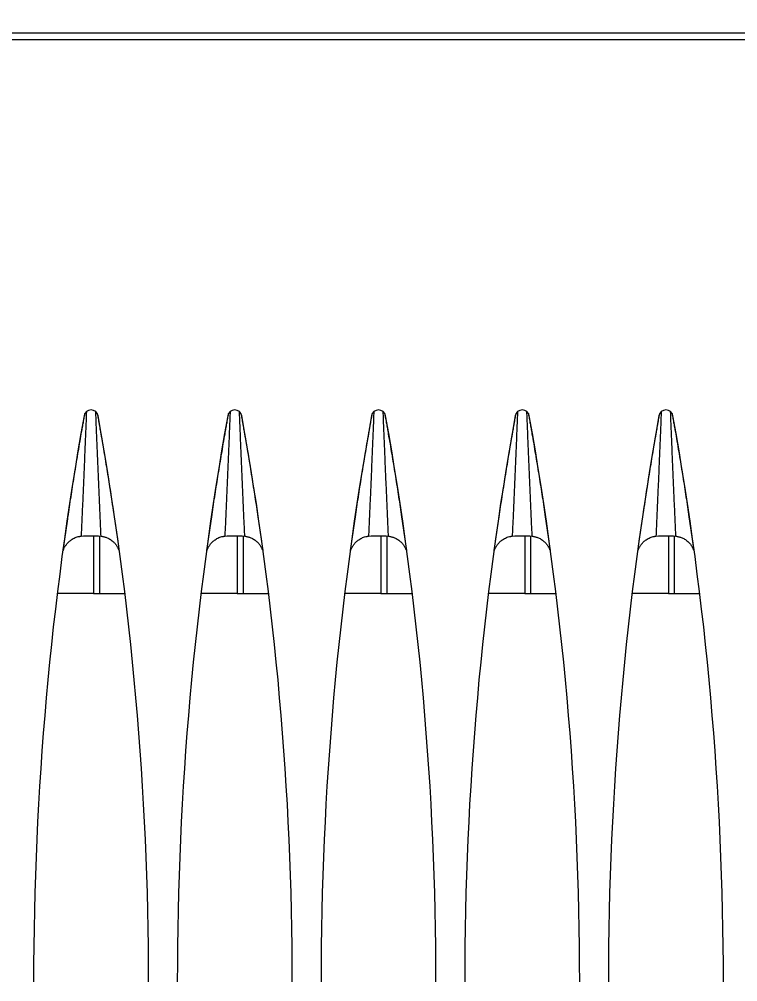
# Model space of a CAD drawing. Header units: metres. Extents: x -101133.8 to -101066.7, y -24899.3 to -24824.7.
# Drawn here: x -101102.7295 to -101102.6795, y -24833.4805 to -24833.4136 of the extents above; entities that cross this region are included whole.
import ezdxf

# ---------------------------------------------------------------- set-up
doc = ezdxf.new("R2010")
doc.units = ezdxf.units.M
doc.header["$LTSCALE"] = 0.2
doc.header["$PDSIZE"] = -5
doc.layers.add('CMT-COTATION DIVERS', color=1, linetype='Continuous')
doc.layers.add('CMT-CVC-MATERIEL', color=30, linetype='Continuous')
doc.styles.get("Standard").update_dxf_attribs({"font": 'arial.ttf'})
doc.dimstyles.get("Standard").update_dxf_attribs({"dimtxt": 0.18, "dimasz": 0.18, "dimexe": 0.18, "dimexo": 0.0625, "dimgap": 0.09, "dimtad": 0, "dimtih": 1, "dimtoh": 1, "dimdec": 4, "dimzin": 0, "dimdsep": 46, "dimtxsty": 'Standard', "dimcen": 0.09, "dimadec": 0, "dimazin": 0, "dimtfac": 1, "dimtdec": 4, "dimtofl": 0, "dimtmove": 0, "dimatfit": 3, "dimfxl": 1, "dimtolj": 1, "dimtzin": 0, "dimarcsym": 0})

# ---------------------------------------------------------------- blocks, each defined once
blk = doc.blocks.new('Cassette 600x600')
at = {"linetype": 'Continuous', "lineweight": 13}
for p, q in [((-20078.23, 72.805), (-20078.23, 443.205)), ((-20077.73, 443.205), (-20077.73, 72.805)), ((-20116.73, 152.832), (-20116.73, 155.361)), ((-20112.23, 154.73), (-20112.23, 154.764)), ((-20112.74, 153.7), (-20112.73, 153.527)), ((-20105.73, 153.702), (-20105.73, 153.736)), ((-20112.73, 152.832), (-20116.73, 152.832)), ((-20116.73, 152.832), (-20116.73, 152.421)), ((-20116.73, 152.421), (-20116.73, 150.649)), ((-20112.733, 152.421), (-20116.73, 152.421)), ((-20112.73, 152.483), (-20112.74, 152.31)), ((-20105.73, 152.274), (-20105.73, 152.308)), ((-20112.23, 151.246), (-20112.23, 151.28)), ((-20116.73, 142.832), (-20116.73, 145.361)), ((-20112.23, 144.73), (-20112.23, 144.764)), ((-20112.74, 143.7), (-20112.73, 143.527)), ((-20105.73, 143.702), (-20105.73, 143.736)), ((-20112.73, 142.832), (-20116.73, 142.832)), ((-20116.73, 142.832), (-20116.73, 142.421)), ((-20116.73, 142.421), (-20116.73, 140.649)), ((-20112.733, 142.421), (-20116.73, 142.421)), ((-20112.73, 142.483), (-20112.74, 142.31)), ((-20105.73, 142.274), (-20105.73, 142.308)), ((-20112.23, 141.246), (-20112.23, 141.28)), ((-20116.73, 132.832), (-20116.73, 135.361)), ((-20112.23, 134.73), (-20112.23, 134.764)), ((-20112.74, 133.7), (-20112.73, 133.527)), ((-20105.73, 133.702), (-20105.73, 133.736)), ((-20112.73, 132.832), (-20116.73, 132.832)), ((-20116.73, 132.832), (-20116.73, 132.421)), ((-20116.73, 132.421), (-20116.73, 130.649)), ((-20112.733, 132.421), (-20116.73, 132.421)), ((-20112.73, 132.483), (-20112.74, 132.31)), ((-20105.73, 132.274), (-20105.73, 132.308)), ((-20112.23, 131.246), (-20112.23, 131.28)), ((-20116.73, 122.832), (-20116.73, 125.361)), ((-20112.23, 124.73), (-20112.23, 124.764)), ((-20112.74, 123.7), (-20112.73, 123.527)), ((-20105.73, 123.702), (-20105.73, 123.736)), ((-20112.73, 122.832), (-20116.73, 122.832)), ((-20116.73, 122.832), (-20116.73, 122.421)), ((-20116.73, 122.421), (-20116.73, 120.649)), ((-20112.733, 122.421), (-20116.73, 122.421)), ((-20112.73, 122.483), (-20112.74, 122.31)), ((-20105.73, 122.274), (-20105.73, 122.308)), ((-20112.23, 121.246), (-20112.23, 121.28)), ((-20116.73, 112.832), (-20116.73, 115.361)), ((-20112.23, 114.73), (-20112.23, 114.764)), ((-20112.74, 113.7), (-20112.73, 113.527)), ((-20105.73, 113.702), (-20105.73, 113.736)), ((-20112.73, 112.832), (-20116.73, 112.832)), ((-20116.73, 112.832), (-20116.73, 112.421)), ((-20112.73, 112.483), (-20112.74, 112.31)), ((-20116.73, 112.421), (-20116.73, 110.649)), ((-20112.733, 112.421), (-20116.73, 112.421)), ((-20105.73, 112.274), (-20105.73, 112.308)), ((-20112.23, 111.246), (-20112.23, 111.28))]:
    blk.add_line(p, q, dxfattribs=at)
for centre, radius, start, end in [((-20143.73, -65.495), 222.5, 79.81251, 90), ((-20104.465, 153.005), 0.5, 280.18749, 79.81251), ((-20143.73, 371.505), 222.5, 270, 280.18749), ((-20143.73, -75.495), 222.5, 79.81251, 90), ((-20104.465, 143.005), 0.5, 280.18749, 79.81251), ((-20143.73, 361.505), 222.5, 270, 280.18749), ((-20143.73, -85.495), 222.5, 79.81251, 90), ((-20104.465, 133.005), 0.5, 280.18749, 79.81251), ((-20143.73, 351.505), 222.5, 270, 280.18749), ((-20143.73, -95.495), 222.5, 79.81251, 90), ((-20104.465, 123.005), 0.5, 280.18749, 79.81251), ((-20143.73, 341.505), 222.5, 270, 280.18749), ((-20143.73, -105.495), 222.5, 79.81251, 90), ((-20104.465, 113.005), 0.5, 280.18749, 79.81251), ((-20143.73, 331.505), 222.5, 270, 280.18749)]:
    blk.add_arc(centre, radius, start, end, dxfattribs=at)
for points, knots in [([(-20113.74, 154.945), (-20113.531, 154.916), (-20113.322, 154.887), (-20113.113, 154.857), (-20112.904, 154.828), (-20112.695, 154.799), (-20112.485, 154.769), (-20112.275, 154.739), (-20112.064, 154.709), (-20111.858, 154.679), (-20111.652, 154.65), (-20111.452, 154.621), (-20111.231, 154.588), (-20111.009, 154.555), (-20110.766, 154.519), (-20110.529, 154.483), (-20110.292, 154.447), (-20110.06, 154.412), (-20109.828, 154.376), (-20109.595, 154.34), (-20109.361, 154.303), (-20109.127, 154.266), (-20108.893, 154.229), (-20108.659, 154.192), (-20108.426, 154.154), (-20108.193, 154.117), (-20107.96, 154.079), (-20107.726, 154.04), (-20107.492, 154.002), (-20107.256, 153.963), (-20107.026, 153.924), (-20106.796, 153.886), (-20106.571, 153.848), (-20106.326, 153.806), (-20106.081, 153.764), (-20105.816, 153.718), (-20105.627, 153.685), (-20105.483, 153.66), (-20105.383, 153.642), (-20105.271, 153.622), (-20105.16, 153.602), (-20105.036, 153.581), (-20104.916, 153.559), (-20104.795, 153.538), (-20104.678, 153.517), (-20104.56, 153.496), (-20104.442, 153.475), (-20104.323, 153.453), (-20104.205, 153.432)], [0, 0, 0, 0, 1, 1, 1, 2, 2, 2, 3, 3, 3, 4, 4, 4, 5, 5, 5, 6, 6, 6, 7, 7, 7, 8, 8, 8, 9, 9, 9, 10, 10, 10, 11, 11, 11, 12, 12, 12, 13, 13, 13, 14, 14, 14, 15, 15, 15, 16, 16, 16, 16]), ([(-20113.74, 154.945), (-20113.732, 154.942), (-20113.724, 154.939), (-20113.717, 154.936), (-20113.709, 154.934), (-20113.701, 154.931), (-20113.693, 154.928), (-20113.685, 154.925), (-20113.677, 154.921), (-20113.669, 154.918), (-20113.662, 154.916), (-20113.655, 154.913), (-20113.646, 154.909), (-20113.623, 154.9), (-20113.589, 154.884), (-20113.558, 154.869), (-20113.528, 154.854), (-20113.502, 154.84), (-20113.475, 154.824), (-20113.448, 154.808), (-20113.421, 154.791), (-20113.397, 154.775), (-20113.372, 154.759), (-20113.351, 154.744), (-20113.322, 154.722), (-20113.294, 154.7), (-20113.258, 154.67), (-20113.226, 154.642), (-20113.194, 154.614), (-20113.167, 154.586), (-20113.139, 154.557), (-20113.112, 154.528), (-20113.085, 154.497), (-20113.061, 154.468), (-20113.038, 154.439), (-20113.018, 154.412), (-20112.992, 154.375), (-20112.967, 154.338), (-20112.937, 154.29), (-20112.911, 154.244), (-20112.886, 154.197), (-20112.865, 154.153), (-20112.846, 154.109), (-20112.827, 154.064), (-20112.811, 154.02), (-20112.796, 153.971), (-20112.781, 153.922), (-20112.768, 153.868), (-20112.761, 153.833), (-20112.759, 153.82), (-20112.757, 153.81), (-20112.755, 153.799), (-20112.753, 153.789), (-20112.751, 153.777), (-20112.75, 153.766), (-20112.748, 153.755), (-20112.746, 153.744), (-20112.745, 153.733), (-20112.743, 153.722), (-20112.741, 153.711), (-20112.74, 153.7)], [0, 0, 0, 0, 1, 1, 1, 2, 2, 2, 3, 3, 3, 4, 4, 4, 5, 5, 5, 6, 6, 6, 7, 7, 7, 8, 8, 8, 9, 9, 9, 10, 10, 10, 11, 11, 11, 12, 12, 12, 13, 13, 13, 14, 14, 14, 15, 15, 15, 16, 16, 16, 17, 17, 17, 18, 18, 18, 19, 19, 19, 20, 20, 20, 20]), ([(-20104.086, 153.331), (-20104.446, 153.346), (-20104.806, 153.36), (-20105.166, 153.375), (-20105.527, 153.39), (-20105.887, 153.404), (-20106.247, 153.419), (-20106.608, 153.434), (-20106.968, 153.449), (-20107.328, 153.464), (-20107.688, 153.479), (-20108.049, 153.494), (-20108.409, 153.509), (-20108.77, 153.524), (-20109.131, 153.54), (-20109.492, 153.556), (-20109.853, 153.571), (-20110.213, 153.587), (-20110.574, 153.603), (-20110.935, 153.619), (-20111.296, 153.635), (-20111.657, 153.651), (-20112.018, 153.668), (-20112.379, 153.684), (-20112.74, 153.7)], [0, 0, 0, 0, 1, 1, 1, 2, 2, 2, 3, 3, 3, 4, 4, 4, 5, 5, 5, 6, 6, 6, 7, 7, 7, 8, 8, 8, 8]), ([(-20112.73, 153.527), (-20112.73, 153.507), (-20112.73, 153.487), (-20112.73, 153.466), (-20112.73, 153.446), (-20112.73, 153.425), (-20112.73, 153.404), (-20112.73, 153.383), (-20112.73, 153.363), (-20112.73, 153.341), (-20112.73, 153.32), (-20112.73, 153.299), (-20112.73, 153.277), (-20112.73, 153.255), (-20112.73, 153.233), (-20112.73, 153.211), (-20112.73, 153.189), (-20112.73, 153.166), (-20112.73, 153.143), (-20112.73, 153.121), (-20112.73, 153.098), (-20112.73, 153.075), (-20112.73, 153.052), (-20112.73, 153.029), (-20112.73, 153.006), (-20112.73, 152.983), (-20112.73, 152.96), (-20112.73, 152.937), (-20112.73, 152.914), (-20112.73, 152.891), (-20112.73, 152.868), (-20112.73, 152.845), (-20112.73, 152.823), (-20112.73, 152.8), (-20112.73, 152.778), (-20112.73, 152.756), (-20112.73, 152.734), (-20112.73, 152.712), (-20112.73, 152.691), (-20112.73, 152.67), (-20112.73, 152.648), (-20112.73, 152.627), (-20112.73, 152.607), (-20112.73, 152.586), (-20112.73, 152.565), (-20112.73, 152.544), (-20112.73, 152.524), (-20112.73, 152.503), (-20112.73, 152.483)], [0, 0, 0, 0, 1, 1, 1, 2, 2, 2, 3, 3, 3, 4, 4, 4, 5, 5, 5, 6, 6, 6, 7, 7, 7, 8, 8, 8, 9, 9, 9, 10, 10, 10, 11, 11, 11, 12, 12, 12, 13, 13, 13, 14, 14, 14, 15, 15, 15, 16, 16, 16, 16]), ([(-20112.74, 152.31), (-20112.379, 152.327), (-20112.018, 152.343), (-20111.657, 152.359), (-20111.296, 152.375), (-20110.935, 152.391), (-20110.574, 152.407), (-20110.213, 152.423), (-20109.853, 152.439), (-20109.492, 152.454), (-20109.131, 152.47), (-20108.77, 152.486), (-20108.409, 152.501), (-20108.049, 152.516), (-20107.688, 152.532), (-20107.328, 152.547), (-20106.968, 152.562), (-20106.608, 152.576), (-20106.247, 152.591), (-20105.887, 152.606), (-20105.527, 152.621), (-20105.166, 152.635), (-20104.806, 152.65), (-20104.446, 152.664), (-20104.086, 152.679)], [0, 0, 0, 0, 1, 1, 1, 2, 2, 2, 3, 3, 3, 4, 4, 4, 5, 5, 5, 6, 6, 6, 7, 7, 7, 8, 8, 8, 8]), ([(-20104.205, 152.578), (-20104.323, 152.557), (-20104.442, 152.536), (-20104.56, 152.515), (-20104.678, 152.493), (-20104.795, 152.473), (-20104.916, 152.451), (-20105.036, 152.43), (-20105.16, 152.408), (-20105.271, 152.388), (-20105.383, 152.368), (-20105.483, 152.351), (-20105.627, 152.325), (-20105.816, 152.292), (-20106.081, 152.246), (-20106.326, 152.204), (-20106.571, 152.163), (-20106.796, 152.125), (-20107.026, 152.086), (-20107.256, 152.048), (-20107.492, 152.008), (-20107.726, 151.97), (-20107.96, 151.931), (-20108.193, 151.894), (-20108.426, 151.856), (-20108.659, 151.818), (-20108.893, 151.781), (-20109.127, 151.744), (-20109.361, 151.707), (-20109.595, 151.67), (-20109.828, 151.634), (-20110.06, 151.598), (-20110.292, 151.563), (-20110.529, 151.527), (-20110.766, 151.491), (-20111.009, 151.455), (-20111.231, 151.422), (-20111.452, 151.39), (-20111.652, 151.361), (-20111.858, 151.331), (-20112.064, 151.301), (-20112.275, 151.271), (-20112.485, 151.241), (-20112.695, 151.212), (-20112.904, 151.182), (-20113.113, 151.153), (-20113.322, 151.124), (-20113.531, 151.094), (-20113.74, 151.065)], [0, 0, 0, 0, 1, 1, 1, 2, 2, 2, 3, 3, 3, 4, 4, 4, 5, 5, 5, 6, 6, 6, 7, 7, 7, 8, 8, 8, 9, 9, 9, 10, 10, 10, 11, 11, 11, 12, 12, 12, 13, 13, 13, 14, 14, 14, 15, 15, 15, 16, 16, 16, 16]), ([(-20112.74, 152.31), (-20112.746, 152.279), (-20112.752, 152.248), (-20112.758, 152.217), (-20112.764, 152.186), (-20112.77, 152.155), (-20112.778, 152.124), (-20112.785, 152.093), (-20112.793, 152.061), (-20112.802, 152.031), (-20112.81, 152.001), (-20112.819, 151.974), (-20112.832, 151.939), (-20112.845, 151.904), (-20112.862, 151.862), (-20112.882, 151.823), (-20112.901, 151.783), (-20112.921, 151.746), (-20112.944, 151.709), (-20112.966, 151.672), (-20112.991, 151.635), (-20113.019, 151.598), (-20113.047, 151.56), (-20113.079, 151.521), (-20113.106, 151.49), (-20113.132, 151.459), (-20113.154, 151.437), (-20113.178, 151.412), (-20113.202, 151.388), (-20113.23, 151.363), (-20113.257, 151.339), (-20113.285, 151.315), (-20113.313, 151.293), (-20113.344, 151.27), (-20113.376, 151.248), (-20113.411, 151.225), (-20113.439, 151.208), (-20113.467, 151.192), (-20113.487, 151.181), (-20113.511, 151.169), (-20113.534, 151.157), (-20113.56, 151.145), (-20113.585, 151.133), (-20113.611, 151.121), (-20113.637, 151.11), (-20113.662, 151.098), (-20113.688, 151.087), (-20113.714, 151.076), (-20113.74, 151.065)], [0, 0, 0, 0, 1, 1, 1, 2, 2, 2, 3, 3, 3, 4, 4, 4, 5, 5, 5, 6, 6, 6, 7, 7, 7, 8, 8, 8, 9, 9, 9, 10, 10, 10, 11, 11, 11, 12, 12, 12, 13, 13, 13, 14, 14, 14, 15, 15, 15, 16, 16, 16, 16]), ([(-20113.74, 144.945), (-20113.531, 144.916), (-20113.322, 144.887), (-20113.113, 144.857), (-20112.904, 144.828), (-20112.695, 144.799), (-20112.485, 144.769), (-20112.275, 144.739), (-20112.064, 144.709), (-20111.858, 144.679), (-20111.652, 144.65), (-20111.452, 144.621), (-20111.231, 144.588), (-20111.009, 144.555), (-20110.766, 144.519), (-20110.529, 144.483), (-20110.292, 144.447), (-20110.06, 144.412), (-20109.828, 144.376), (-20109.595, 144.34), (-20109.361, 144.303), (-20109.127, 144.266), (-20108.893, 144.229), (-20108.659, 144.192), (-20108.426, 144.154), (-20108.193, 144.117), (-20107.96, 144.079), (-20107.726, 144.04), (-20107.492, 144.002), (-20107.256, 143.963), (-20107.026, 143.924), (-20106.796, 143.886), (-20106.571, 143.848), (-20106.326, 143.806), (-20106.081, 143.764), (-20105.816, 143.718), (-20105.627, 143.685), (-20105.483, 143.66), (-20105.383, 143.642), (-20105.271, 143.622), (-20105.16, 143.602), (-20105.036, 143.581), (-20104.916, 143.559), (-20104.795, 143.538), (-20104.678, 143.517), (-20104.56, 143.496), (-20104.442, 143.475), (-20104.323, 143.453), (-20104.205, 143.432)], [0, 0, 0, 0, 1, 1, 1, 2, 2, 2, 3, 3, 3, 4, 4, 4, 5, 5, 5, 6, 6, 6, 7, 7, 7, 8, 8, 8, 9, 9, 9, 10, 10, 10, 11, 11, 11, 12, 12, 12, 13, 13, 13, 14, 14, 14, 15, 15, 15, 16, 16, 16, 16]), ([(-20113.74, 144.945), (-20113.732, 144.942), (-20113.724, 144.939), (-20113.717, 144.936), (-20113.709, 144.934), (-20113.701, 144.931), (-20113.693, 144.928), (-20113.685, 144.925), (-20113.677, 144.921), (-20113.669, 144.918), (-20113.662, 144.916), (-20113.655, 144.913), (-20113.646, 144.909), (-20113.623, 144.9), (-20113.589, 144.884), (-20113.558, 144.869), (-20113.528, 144.854), (-20113.502, 144.84), (-20113.475, 144.824), (-20113.448, 144.808), (-20113.421, 144.791), (-20113.397, 144.775), (-20113.372, 144.759), (-20113.351, 144.744), (-20113.322, 144.722), (-20113.294, 144.7), (-20113.258, 144.67), (-20113.226, 144.642), (-20113.194, 144.614), (-20113.167, 144.586), (-20113.139, 144.557), (-20113.112, 144.528), (-20113.085, 144.497), (-20113.061, 144.468), (-20113.038, 144.439), (-20113.018, 144.412), (-20112.992, 144.375), (-20112.967, 144.338), (-20112.937, 144.29), (-20112.911, 144.244), (-20112.886, 144.197), (-20112.865, 144.153), (-20112.846, 144.109), (-20112.827, 144.064), (-20112.811, 144.02), (-20112.796, 143.971), (-20112.781, 143.922), (-20112.768, 143.868), (-20112.761, 143.833), (-20112.759, 143.82), (-20112.757, 143.81), (-20112.755, 143.799), (-20112.753, 143.789), (-20112.751, 143.777), (-20112.75, 143.766), (-20112.748, 143.755), (-20112.746, 143.744), (-20112.745, 143.733), (-20112.743, 143.722), (-20112.741, 143.711), (-20112.74, 143.7)], [0, 0, 0, 0, 1, 1, 1, 2, 2, 2, 3, 3, 3, 4, 4, 4, 5, 5, 5, 6, 6, 6, 7, 7, 7, 8, 8, 8, 9, 9, 9, 10, 10, 10, 11, 11, 11, 12, 12, 12, 13, 13, 13, 14, 14, 14, 15, 15, 15, 16, 16, 16, 17, 17, 17, 18, 18, 18, 19, 19, 19, 20, 20, 20, 20]), ([(-20104.086, 143.331), (-20104.446, 143.346), (-20104.806, 143.36), (-20105.166, 143.375), (-20105.527, 143.39), (-20105.887, 143.404), (-20106.247, 143.419), (-20106.608, 143.434), (-20106.968, 143.449), (-20107.328, 143.464), (-20107.688, 143.479), (-20108.049, 143.494), (-20108.409, 143.509), (-20108.77, 143.524), (-20109.131, 143.54), (-20109.492, 143.556), (-20109.853, 143.571), (-20110.213, 143.587), (-20110.574, 143.603), (-20110.935, 143.619), (-20111.296, 143.635), (-20111.657, 143.651), (-20112.018, 143.668), (-20112.379, 143.684), (-20112.74, 143.7)], [0, 0, 0, 0, 1, 1, 1, 2, 2, 2, 3, 3, 3, 4, 4, 4, 5, 5, 5, 6, 6, 6, 7, 7, 7, 8, 8, 8, 8]), ([(-20112.73, 143.527), (-20112.73, 143.507), (-20112.73, 143.487), (-20112.73, 143.466), (-20112.73, 143.446), (-20112.73, 143.425), (-20112.73, 143.404), (-20112.73, 143.383), (-20112.73, 143.363), (-20112.73, 143.341), (-20112.73, 143.32), (-20112.73, 143.299), (-20112.73, 143.277), (-20112.73, 143.255), (-20112.73, 143.233), (-20112.73, 143.211), (-20112.73, 143.189), (-20112.73, 143.166), (-20112.73, 143.143), (-20112.73, 143.121), (-20112.73, 143.098), (-20112.73, 143.075), (-20112.73, 143.052), (-20112.73, 143.029), (-20112.73, 143.006), (-20112.73, 142.983), (-20112.73, 142.96), (-20112.73, 142.937), (-20112.73, 142.914), (-20112.73, 142.891), (-20112.73, 142.868), (-20112.73, 142.845), (-20112.73, 142.823), (-20112.73, 142.8), (-20112.73, 142.778), (-20112.73, 142.756), (-20112.73, 142.734), (-20112.73, 142.712), (-20112.73, 142.691), (-20112.73, 142.67), (-20112.73, 142.648), (-20112.73, 142.627), (-20112.73, 142.607), (-20112.73, 142.586), (-20112.73, 142.565), (-20112.73, 142.544), (-20112.73, 142.524), (-20112.73, 142.503), (-20112.73, 142.483)], [0, 0, 0, 0, 1, 1, 1, 2, 2, 2, 3, 3, 3, 4, 4, 4, 5, 5, 5, 6, 6, 6, 7, 7, 7, 8, 8, 8, 9, 9, 9, 10, 10, 10, 11, 11, 11, 12, 12, 12, 13, 13, 13, 14, 14, 14, 15, 15, 15, 16, 16, 16, 16]), ([(-20104.205, 142.578), (-20104.323, 142.557), (-20104.442, 142.536), (-20104.56, 142.515), (-20104.678, 142.493), (-20104.795, 142.473), (-20104.916, 142.451), (-20105.036, 142.43), (-20105.16, 142.408), (-20105.271, 142.388), (-20105.383, 142.368), (-20105.483, 142.351), (-20105.627, 142.325), (-20105.816, 142.292), (-20106.081, 142.246), (-20106.326, 142.204), (-20106.571, 142.163), (-20106.796, 142.125), (-20107.026, 142.086), (-20107.256, 142.048), (-20107.492, 142.008), (-20107.726, 141.97), (-20107.96, 141.931), (-20108.193, 141.894), (-20108.426, 141.856), (-20108.659, 141.818), (-20108.893, 141.781), (-20109.127, 141.744), (-20109.361, 141.707), (-20109.595, 141.67), (-20109.828, 141.634), (-20110.06, 141.598), (-20110.292, 141.563), (-20110.529, 141.527), (-20110.766, 141.491), (-20111.009, 141.455), (-20111.231, 141.422), (-20111.452, 141.39), (-20111.652, 141.361), (-20111.858, 141.331), (-20112.064, 141.301), (-20112.275, 141.271), (-20112.485, 141.241), (-20112.695, 141.212), (-20112.904, 141.182), (-20113.113, 141.153), (-20113.322, 141.124), (-20113.531, 141.094), (-20113.74, 141.065)], [0, 0, 0, 0, 1, 1, 1, 2, 2, 2, 3, 3, 3, 4, 4, 4, 5, 5, 5, 6, 6, 6, 7, 7, 7, 8, 8, 8, 9, 9, 9, 10, 10, 10, 11, 11, 11, 12, 12, 12, 13, 13, 13, 14, 14, 14, 15, 15, 15, 16, 16, 16, 16]), ([(-20112.74, 142.31), (-20112.379, 142.327), (-20112.018, 142.343), (-20111.657, 142.359), (-20111.296, 142.375), (-20110.935, 142.391), (-20110.574, 142.407), (-20110.213, 142.423), (-20109.853, 142.439), (-20109.492, 142.454), (-20109.131, 142.47), (-20108.77, 142.486), (-20108.409, 142.501), (-20108.049, 142.516), (-20107.688, 142.532), (-20107.328, 142.547), (-20106.968, 142.562), (-20106.608, 142.576), (-20106.247, 142.591), (-20105.887, 142.606), (-20105.527, 142.621), (-20105.166, 142.635), (-20104.806, 142.65), (-20104.446, 142.664), (-20104.086, 142.679)], [0, 0, 0, 0, 1, 1, 1, 2, 2, 2, 3, 3, 3, 4, 4, 4, 5, 5, 5, 6, 6, 6, 7, 7, 7, 8, 8, 8, 8]), ([(-20112.74, 142.31), (-20112.746, 142.279), (-20112.752, 142.248), (-20112.758, 142.217), (-20112.764, 142.186), (-20112.77, 142.155), (-20112.778, 142.124), (-20112.785, 142.093), (-20112.793, 142.061), (-20112.802, 142.031), (-20112.81, 142.001), (-20112.819, 141.974), (-20112.832, 141.939), (-20112.845, 141.904), (-20112.862, 141.862), (-20112.882, 141.823), (-20112.901, 141.783), (-20112.921, 141.746), (-20112.944, 141.709), (-20112.966, 141.672), (-20112.991, 141.635), (-20113.019, 141.598), (-20113.047, 141.56), (-20113.079, 141.521), (-20113.106, 141.49), (-20113.132, 141.459), (-20113.154, 141.437), (-20113.178, 141.412), (-20113.202, 141.388), (-20113.23, 141.363), (-20113.257, 141.339), (-20113.285, 141.315), (-20113.313, 141.293), (-20113.344, 141.27), (-20113.376, 141.248), (-20113.411, 141.225), (-20113.439, 141.208), (-20113.467, 141.192), (-20113.487, 141.181), (-20113.511, 141.169), (-20113.534, 141.157), (-20113.56, 141.145), (-20113.585, 141.133), (-20113.611, 141.121), (-20113.637, 141.11), (-20113.662, 141.098), (-20113.688, 141.087), (-20113.714, 141.076), (-20113.74, 141.065)], [0, 0, 0, 0, 1, 1, 1, 2, 2, 2, 3, 3, 3, 4, 4, 4, 5, 5, 5, 6, 6, 6, 7, 7, 7, 8, 8, 8, 9, 9, 9, 10, 10, 10, 11, 11, 11, 12, 12, 12, 13, 13, 13, 14, 14, 14, 15, 15, 15, 16, 16, 16, 16]), ([(-20113.74, 134.945), (-20113.732, 134.942), (-20113.724, 134.939), (-20113.717, 134.936), (-20113.709, 134.934), (-20113.701, 134.931), (-20113.693, 134.928), (-20113.685, 134.925), (-20113.677, 134.921), (-20113.669, 134.918), (-20113.662, 134.916), (-20113.655, 134.913), (-20113.646, 134.909), (-20113.623, 134.9), (-20113.589, 134.884), (-20113.558, 134.869), (-20113.528, 134.854), (-20113.502, 134.84), (-20113.475, 134.824), (-20113.448, 134.808), (-20113.421, 134.791), (-20113.397, 134.775), (-20113.372, 134.759), (-20113.351, 134.744), (-20113.322, 134.722), (-20113.294, 134.7), (-20113.258, 134.67), (-20113.226, 134.642), (-20113.194, 134.614), (-20113.167, 134.586), (-20113.139, 134.557), (-20113.112, 134.528), (-20113.085, 134.497), (-20113.061, 134.468), (-20113.038, 134.439), (-20113.018, 134.412), (-20112.992, 134.375), (-20112.967, 134.338), (-20112.937, 134.29), (-20112.911, 134.244), (-20112.886, 134.197), (-20112.865, 134.153), (-20112.846, 134.109), (-20112.827, 134.064), (-20112.811, 134.02), (-20112.796, 133.971), (-20112.781, 133.922), (-20112.768, 133.868), (-20112.761, 133.833), (-20112.759, 133.82), (-20112.757, 133.81), (-20112.755, 133.799), (-20112.753, 133.789), (-20112.751, 133.777), (-20112.75, 133.766), (-20112.748, 133.755), (-20112.746, 133.744), (-20112.745, 133.733), (-20112.743, 133.722), (-20112.741, 133.711), (-20112.74, 133.7)], [0, 0, 0, 0, 1, 1, 1, 2, 2, 2, 3, 3, 3, 4, 4, 4, 5, 5, 5, 6, 6, 6, 7, 7, 7, 8, 8, 8, 9, 9, 9, 10, 10, 10, 11, 11, 11, 12, 12, 12, 13, 13, 13, 14, 14, 14, 15, 15, 15, 16, 16, 16, 17, 17, 17, 18, 18, 18, 19, 19, 19, 20, 20, 20, 20]), ([(-20113.74, 134.945), (-20113.531, 134.916), (-20113.322, 134.887), (-20113.113, 134.857), (-20112.904, 134.828), (-20112.695, 134.799), (-20112.485, 134.769), (-20112.275, 134.739), (-20112.064, 134.709), (-20111.858, 134.679), (-20111.652, 134.65), (-20111.452, 134.621), (-20111.231, 134.588), (-20111.009, 134.555), (-20110.766, 134.519), (-20110.529, 134.483), (-20110.292, 134.447), (-20110.06, 134.412), (-20109.828, 134.376), (-20109.595, 134.34), (-20109.361, 134.303), (-20109.127, 134.266), (-20108.893, 134.229), (-20108.659, 134.192), (-20108.426, 134.154), (-20108.193, 134.117), (-20107.96, 134.079), (-20107.726, 134.04), (-20107.492, 134.002), (-20107.256, 133.963), (-20107.026, 133.924), (-20106.796, 133.886), (-20106.571, 133.848), (-20106.326, 133.806), (-20106.081, 133.764), (-20105.816, 133.718), (-20105.627, 133.685), (-20105.483, 133.66), (-20105.383, 133.642), (-20105.271, 133.622), (-20105.16, 133.602), (-20105.036, 133.581), (-20104.916, 133.559), (-20104.795, 133.538), (-20104.678, 133.517), (-20104.56, 133.496), (-20104.442, 133.475), (-20104.323, 133.453), (-20104.205, 133.432)], [0, 0, 0, 0, 1, 1, 1, 2, 2, 2, 3, 3, 3, 4, 4, 4, 5, 5, 5, 6, 6, 6, 7, 7, 7, 8, 8, 8, 9, 9, 9, 10, 10, 10, 11, 11, 11, 12, 12, 12, 13, 13, 13, 14, 14, 14, 15, 15, 15, 16, 16, 16, 16]), ([(-20104.086, 133.331), (-20104.446, 133.346), (-20104.806, 133.36), (-20105.166, 133.375), (-20105.527, 133.39), (-20105.887, 133.404), (-20106.247, 133.419), (-20106.608, 133.434), (-20106.968, 133.449), (-20107.328, 133.464), (-20107.688, 133.479), (-20108.049, 133.494), (-20108.409, 133.509), (-20108.77, 133.524), (-20109.131, 133.54), (-20109.492, 133.556), (-20109.853, 133.571), (-20110.213, 133.587), (-20110.574, 133.603), (-20110.935, 133.619), (-20111.296, 133.635), (-20111.657, 133.651), (-20112.018, 133.668), (-20112.379, 133.684), (-20112.74, 133.7)], [0, 0, 0, 0, 1, 1, 1, 2, 2, 2, 3, 3, 3, 4, 4, 4, 5, 5, 5, 6, 6, 6, 7, 7, 7, 8, 8, 8, 8]), ([(-20112.73, 133.527), (-20112.73, 133.507), (-20112.73, 133.487), (-20112.73, 133.466), (-20112.73, 133.446), (-20112.73, 133.425), (-20112.73, 133.404), (-20112.73, 133.383), (-20112.73, 133.363), (-20112.73, 133.341), (-20112.73, 133.32), (-20112.73, 133.299), (-20112.73, 133.277), (-20112.73, 133.255), (-20112.73, 133.233), (-20112.73, 133.211), (-20112.73, 133.189), (-20112.73, 133.166), (-20112.73, 133.143), (-20112.73, 133.121), (-20112.73, 133.098), (-20112.73, 133.075), (-20112.73, 133.052), (-20112.73, 133.029), (-20112.73, 133.006), (-20112.73, 132.983), (-20112.73, 132.96), (-20112.73, 132.937), (-20112.73, 132.914), (-20112.73, 132.891), (-20112.73, 132.868), (-20112.73, 132.845), (-20112.73, 132.823), (-20112.73, 132.8), (-20112.73, 132.778), (-20112.73, 132.756), (-20112.73, 132.734), (-20112.73, 132.712), (-20112.73, 132.691), (-20112.73, 132.67), (-20112.73, 132.648), (-20112.73, 132.627), (-20112.73, 132.607), (-20112.73, 132.586), (-20112.73, 132.565), (-20112.73, 132.544), (-20112.73, 132.524), (-20112.73, 132.503), (-20112.73, 132.483)], [0, 0, 0, 0, 1, 1, 1, 2, 2, 2, 3, 3, 3, 4, 4, 4, 5, 5, 5, 6, 6, 6, 7, 7, 7, 8, 8, 8, 9, 9, 9, 10, 10, 10, 11, 11, 11, 12, 12, 12, 13, 13, 13, 14, 14, 14, 15, 15, 15, 16, 16, 16, 16]), ([(-20104.205, 132.578), (-20104.323, 132.557), (-20104.442, 132.536), (-20104.56, 132.515), (-20104.678, 132.493), (-20104.795, 132.472), (-20104.916, 132.451), (-20105.036, 132.43), (-20105.16, 132.408), (-20105.271, 132.388), (-20105.383, 132.368), (-20105.483, 132.351), (-20105.627, 132.325), (-20105.816, 132.292), (-20106.081, 132.246), (-20106.326, 132.204), (-20106.571, 132.163), (-20106.796, 132.125), (-20107.026, 132.086), (-20107.256, 132.048), (-20107.492, 132.008), (-20107.726, 131.97), (-20107.96, 131.931), (-20108.193, 131.894), (-20108.426, 131.856), (-20108.659, 131.818), (-20108.893, 131.781), (-20109.127, 131.744), (-20109.361, 131.707), (-20109.595, 131.67), (-20109.828, 131.634), (-20110.06, 131.598), (-20110.292, 131.563), (-20110.529, 131.527), (-20110.766, 131.491), (-20111.009, 131.455), (-20111.231, 131.422), (-20111.452, 131.39), (-20111.652, 131.361), (-20111.858, 131.331), (-20112.064, 131.301), (-20112.275, 131.271), (-20112.485, 131.241), (-20112.695, 131.212), (-20112.904, 131.182), (-20113.113, 131.153), (-20113.322, 131.124), (-20113.531, 131.094), (-20113.74, 131.065)], [0, 0, 0, 0, 1, 1, 1, 2, 2, 2, 3, 3, 3, 4, 4, 4, 5, 5, 5, 6, 6, 6, 7, 7, 7, 8, 8, 8, 9, 9, 9, 10, 10, 10, 11, 11, 11, 12, 12, 12, 13, 13, 13, 14, 14, 14, 15, 15, 15, 16, 16, 16, 16]), ([(-20112.74, 132.31), (-20112.379, 132.327), (-20112.018, 132.343), (-20111.657, 132.359), (-20111.296, 132.375), (-20110.935, 132.391), (-20110.574, 132.407), (-20110.213, 132.423), (-20109.853, 132.439), (-20109.492, 132.454), (-20109.131, 132.47), (-20108.77, 132.486), (-20108.409, 132.501), (-20108.049, 132.516), (-20107.688, 132.532), (-20107.328, 132.547), (-20106.968, 132.562), (-20106.608, 132.577), (-20106.247, 132.591), (-20105.887, 132.606), (-20105.527, 132.621), (-20105.166, 132.635), (-20104.806, 132.65), (-20104.446, 132.664), (-20104.086, 132.679)], [0, 0, 0, 0, 1, 1, 1, 2, 2, 2, 3, 3, 3, 4, 4, 4, 5, 5, 5, 6, 6, 6, 7, 7, 7, 8, 8, 8, 8]), ([(-20112.74, 132.31), (-20112.746, 132.279), (-20112.752, 132.248), (-20112.758, 132.217), (-20112.764, 132.186), (-20112.77, 132.155), (-20112.778, 132.124), (-20112.785, 132.093), (-20112.793, 132.061), (-20112.802, 132.031), (-20112.81, 132.001), (-20112.819, 131.974), (-20112.832, 131.939), (-20112.845, 131.904), (-20112.862, 131.862), (-20112.882, 131.823), (-20112.901, 131.783), (-20112.921, 131.746), (-20112.944, 131.709), (-20112.966, 131.672), (-20112.991, 131.635), (-20113.019, 131.598), (-20113.047, 131.56), (-20113.079, 131.521), (-20113.106, 131.49), (-20113.132, 131.459), (-20113.154, 131.437), (-20113.178, 131.412), (-20113.202, 131.388), (-20113.23, 131.363), (-20113.257, 131.339), (-20113.285, 131.315), (-20113.313, 131.293), (-20113.344, 131.27), (-20113.376, 131.248), (-20113.411, 131.225), (-20113.439, 131.208), (-20113.467, 131.192), (-20113.487, 131.181), (-20113.511, 131.169), (-20113.534, 131.157), (-20113.56, 131.145), (-20113.585, 131.133), (-20113.611, 131.121), (-20113.637, 131.11), (-20113.662, 131.098), (-20113.688, 131.087), (-20113.714, 131.076), (-20113.74, 131.065)], [0, 0, 0, 0, 1, 1, 1, 2, 2, 2, 3, 3, 3, 4, 4, 4, 5, 5, 5, 6, 6, 6, 7, 7, 7, 8, 8, 8, 9, 9, 9, 10, 10, 10, 11, 11, 11, 12, 12, 12, 13, 13, 13, 14, 14, 14, 15, 15, 15, 16, 16, 16, 16]), ([(-20113.74, 124.945), (-20113.531, 124.916), (-20113.322, 124.887), (-20113.113, 124.857), (-20112.904, 124.828), (-20112.695, 124.799), (-20112.485, 124.769), (-20112.275, 124.739), (-20112.064, 124.709), (-20111.858, 124.679), (-20111.652, 124.65), (-20111.452, 124.621), (-20111.231, 124.588), (-20111.009, 124.555), (-20110.766, 124.519), (-20110.529, 124.483), (-20110.292, 124.447), (-20110.06, 124.412), (-20109.828, 124.376), (-20109.595, 124.34), (-20109.361, 124.303), (-20109.127, 124.266), (-20108.893, 124.229), (-20108.659, 124.192), (-20108.426, 124.154), (-20108.193, 124.117), (-20107.96, 124.079), (-20107.726, 124.04), (-20107.492, 124.002), (-20107.256, 123.963), (-20107.026, 123.924), (-20106.796, 123.886), (-20106.571, 123.848), (-20106.326, 123.806), (-20106.081, 123.764), (-20105.816, 123.718), (-20105.627, 123.685), (-20105.483, 123.66), (-20105.383, 123.642), (-20105.271, 123.622), (-20105.16, 123.602), (-20105.036, 123.581), (-20104.916, 123.559), (-20104.795, 123.538), (-20104.678, 123.517), (-20104.56, 123.496), (-20104.442, 123.475), (-20104.323, 123.453), (-20104.205, 123.432)], [0, 0, 0, 0, 1, 1, 1, 2, 2, 2, 3, 3, 3, 4, 4, 4, 5, 5, 5, 6, 6, 6, 7, 7, 7, 8, 8, 8, 9, 9, 9, 10, 10, 10, 11, 11, 11, 12, 12, 12, 13, 13, 13, 14, 14, 14, 15, 15, 15, 16, 16, 16, 16]), ([(-20113.74, 124.945), (-20113.732, 124.942), (-20113.724, 124.939), (-20113.717, 124.936), (-20113.709, 124.934), (-20113.701, 124.931), (-20113.693, 124.928), (-20113.685, 124.925), (-20113.677, 124.921), (-20113.669, 124.918), (-20113.662, 124.916), (-20113.655, 124.913), (-20113.646, 124.909), (-20113.623, 124.9), (-20113.589, 124.884), (-20113.558, 124.869), (-20113.528, 124.854), (-20113.502, 124.84), (-20113.475, 124.824), (-20113.448, 124.808), (-20113.421, 124.791), (-20113.397, 124.775), (-20113.372, 124.759), (-20113.351, 124.744), (-20113.322, 124.722), (-20113.294, 124.7), (-20113.258, 124.67), (-20113.226, 124.642), (-20113.194, 124.614), (-20113.167, 124.586), (-20113.139, 124.557), (-20113.112, 124.528), (-20113.085, 124.497), (-20113.061, 124.468), (-20113.038, 124.439), (-20113.018, 124.412), (-20112.992, 124.375), (-20112.967, 124.338), (-20112.937, 124.29), (-20112.911, 124.244), (-20112.886, 124.197), (-20112.865, 124.153), (-20112.846, 124.109), (-20112.827, 124.064), (-20112.811, 124.02), (-20112.796, 123.971), (-20112.781, 123.922), (-20112.768, 123.868), (-20112.761, 123.833), (-20112.759, 123.82), (-20112.757, 123.81), (-20112.755, 123.799), (-20112.753, 123.789), (-20112.751, 123.777), (-20112.75, 123.766), (-20112.748, 123.755), (-20112.746, 123.744), (-20112.745, 123.733), (-20112.743, 123.722), (-20112.741, 123.711), (-20112.74, 123.7)], [0, 0, 0, 0, 1, 1, 1, 2, 2, 2, 3, 3, 3, 4, 4, 4, 5, 5, 5, 6, 6, 6, 7, 7, 7, 8, 8, 8, 9, 9, 9, 10, 10, 10, 11, 11, 11, 12, 12, 12, 13, 13, 13, 14, 14, 14, 15, 15, 15, 16, 16, 16, 17, 17, 17, 18, 18, 18, 19, 19, 19, 20, 20, 20, 20]), ([(-20104.086, 123.331), (-20104.446, 123.346), (-20104.806, 123.36), (-20105.166, 123.375), (-20105.527, 123.39), (-20105.887, 123.404), (-20106.247, 123.419), (-20106.608, 123.434), (-20106.968, 123.449), (-20107.328, 123.464), (-20107.688, 123.479), (-20108.049, 123.494), (-20108.409, 123.509), (-20108.77, 123.524), (-20109.131, 123.54), (-20109.492, 123.556), (-20109.853, 123.571), (-20110.213, 123.587), (-20110.574, 123.603), (-20110.935, 123.619), (-20111.296, 123.635), (-20111.657, 123.651), (-20112.018, 123.668), (-20112.379, 123.684), (-20112.74, 123.7)], [0, 0, 0, 0, 1, 1, 1, 2, 2, 2, 3, 3, 3, 4, 4, 4, 5, 5, 5, 6, 6, 6, 7, 7, 7, 8, 8, 8, 8]), ([(-20112.73, 123.527), (-20112.73, 123.507), (-20112.73, 123.487), (-20112.73, 123.466), (-20112.73, 123.446), (-20112.73, 123.425), (-20112.73, 123.404), (-20112.73, 123.383), (-20112.73, 123.363), (-20112.73, 123.341), (-20112.73, 123.32), (-20112.73, 123.299), (-20112.73, 123.277), (-20112.73, 123.255), (-20112.73, 123.233), (-20112.73, 123.211), (-20112.73, 123.189), (-20112.73, 123.166), (-20112.73, 123.143), (-20112.73, 123.121), (-20112.73, 123.098), (-20112.73, 123.075), (-20112.73, 123.052), (-20112.73, 123.029), (-20112.73, 123.006), (-20112.73, 122.983), (-20112.73, 122.96), (-20112.73, 122.937), (-20112.73, 122.914), (-20112.73, 122.891), (-20112.73, 122.868), (-20112.73, 122.845), (-20112.73, 122.823), (-20112.73, 122.8), (-20112.73, 122.778), (-20112.73, 122.756), (-20112.73, 122.734), (-20112.73, 122.712), (-20112.73, 122.691), (-20112.73, 122.67), (-20112.73, 122.648), (-20112.73, 122.627), (-20112.73, 122.607), (-20112.73, 122.586), (-20112.73, 122.565), (-20112.73, 122.544), (-20112.73, 122.524), (-20112.73, 122.503), (-20112.73, 122.483)], [0, 0, 0, 0, 1, 1, 1, 2, 2, 2, 3, 3, 3, 4, 4, 4, 5, 5, 5, 6, 6, 6, 7, 7, 7, 8, 8, 8, 9, 9, 9, 10, 10, 10, 11, 11, 11, 12, 12, 12, 13, 13, 13, 14, 14, 14, 15, 15, 15, 16, 16, 16, 16]), ([(-20104.205, 122.578), (-20104.323, 122.557), (-20104.442, 122.536), (-20104.56, 122.515), (-20104.678, 122.493), (-20104.795, 122.473), (-20104.916, 122.451), (-20105.036, 122.43), (-20105.16, 122.408), (-20105.271, 122.388), (-20105.383, 122.368), (-20105.483, 122.351), (-20105.627, 122.325), (-20105.816, 122.292), (-20106.081, 122.246), (-20106.326, 122.204), (-20106.571, 122.163), (-20106.796, 122.125), (-20107.026, 122.086), (-20107.256, 122.048), (-20107.492, 122.008), (-20107.726, 121.97), (-20107.96, 121.931), (-20108.193, 121.894), (-20108.426, 121.856), (-20108.659, 121.818), (-20108.893, 121.781), (-20109.127, 121.744), (-20109.361, 121.707), (-20109.595, 121.67), (-20109.828, 121.634), (-20110.06, 121.598), (-20110.292, 121.563), (-20110.529, 121.527), (-20110.766, 121.491), (-20111.009, 121.455), (-20111.231, 121.422), (-20111.452, 121.39), (-20111.652, 121.361), (-20111.858, 121.331), (-20112.064, 121.301), (-20112.275, 121.271), (-20112.485, 121.241), (-20112.695, 121.212), (-20112.904, 121.182), (-20113.113, 121.153), (-20113.322, 121.124), (-20113.531, 121.094), (-20113.74, 121.065)], [0, 0, 0, 0, 1, 1, 1, 2, 2, 2, 3, 3, 3, 4, 4, 4, 5, 5, 5, 6, 6, 6, 7, 7, 7, 8, 8, 8, 9, 9, 9, 10, 10, 10, 11, 11, 11, 12, 12, 12, 13, 13, 13, 14, 14, 14, 15, 15, 15, 16, 16, 16, 16]), ([(-20112.74, 122.31), (-20112.379, 122.327), (-20112.018, 122.343), (-20111.657, 122.359), (-20111.296, 122.375), (-20110.935, 122.391), (-20110.574, 122.407), (-20110.213, 122.423), (-20109.853, 122.439), (-20109.492, 122.454), (-20109.131, 122.47), (-20108.77, 122.486), (-20108.409, 122.501), (-20108.049, 122.516), (-20107.688, 122.532), (-20107.328, 122.547), (-20106.968, 122.562), (-20106.608, 122.576), (-20106.247, 122.591), (-20105.887, 122.606), (-20105.527, 122.621), (-20105.166, 122.635), (-20104.806, 122.65), (-20104.446, 122.664), (-20104.086, 122.679)], [0, 0, 0, 0, 1, 1, 1, 2, 2, 2, 3, 3, 3, 4, 4, 4, 5, 5, 5, 6, 6, 6, 7, 7, 7, 8, 8, 8, 8]), ([(-20112.74, 122.31), (-20112.746, 122.279), (-20112.752, 122.248), (-20112.758, 122.217), (-20112.764, 122.186), (-20112.77, 122.155), (-20112.778, 122.124), (-20112.785, 122.092), (-20112.793, 122.061), (-20112.802, 122.031), (-20112.81, 122.001), (-20112.819, 121.974), (-20112.832, 121.939), (-20112.845, 121.904), (-20112.862, 121.862), (-20112.882, 121.823), (-20112.901, 121.783), (-20112.921, 121.746), (-20112.944, 121.709), (-20112.966, 121.672), (-20112.991, 121.635), (-20113.019, 121.598), (-20113.047, 121.56), (-20113.079, 121.521), (-20113.106, 121.49), (-20113.132, 121.459), (-20113.154, 121.437), (-20113.178, 121.412), (-20113.202, 121.388), (-20113.23, 121.363), (-20113.257, 121.339), (-20113.285, 121.315), (-20113.313, 121.293), (-20113.344, 121.27), (-20113.376, 121.248), (-20113.411, 121.225), (-20113.439, 121.208), (-20113.467, 121.192), (-20113.487, 121.181), (-20113.511, 121.169), (-20113.534, 121.157), (-20113.56, 121.145), (-20113.585, 121.133), (-20113.611, 121.121), (-20113.637, 121.11), (-20113.662, 121.098), (-20113.688, 121.087), (-20113.714, 121.076), (-20113.74, 121.065)], [0, 0, 0, 0, 1, 1, 1, 2, 2, 2, 3, 3, 3, 4, 4, 4, 5, 5, 5, 6, 6, 6, 7, 7, 7, 8, 8, 8, 9, 9, 9, 10, 10, 10, 11, 11, 11, 12, 12, 12, 13, 13, 13, 14, 14, 14, 15, 15, 15, 16, 16, 16, 16]), ([(-20113.74, 114.945), (-20113.732, 114.942), (-20113.724, 114.939), (-20113.717, 114.936), (-20113.709, 114.934), (-20113.701, 114.931), (-20113.693, 114.928), (-20113.685, 114.925), (-20113.677, 114.921), (-20113.669, 114.918), (-20113.662, 114.916), (-20113.655, 114.913), (-20113.646, 114.909), (-20113.623, 114.9), (-20113.589, 114.884), (-20113.558, 114.869), (-20113.528, 114.854), (-20113.502, 114.84), (-20113.475, 114.824), (-20113.448, 114.808), (-20113.421, 114.791), (-20113.397, 114.775), (-20113.372, 114.759), (-20113.351, 114.744), (-20113.322, 114.722), (-20113.294, 114.7), (-20113.258, 114.67), (-20113.226, 114.642), (-20113.194, 114.614), (-20113.167, 114.586), (-20113.139, 114.557), (-20113.112, 114.528), (-20113.085, 114.497), (-20113.061, 114.468), (-20113.038, 114.439), (-20113.018, 114.412), (-20112.992, 114.375), (-20112.967, 114.338), (-20112.937, 114.29), (-20112.911, 114.244), (-20112.886, 114.197), (-20112.865, 114.153), (-20112.846, 114.109), (-20112.827, 114.064), (-20112.811, 114.02), (-20112.796, 113.971), (-20112.781, 113.922), (-20112.768, 113.868), (-20112.761, 113.833), (-20112.759, 113.82), (-20112.757, 113.81), (-20112.755, 113.799), (-20112.753, 113.789), (-20112.751, 113.777), (-20112.75, 113.766), (-20112.748, 113.755), (-20112.746, 113.744), (-20112.745, 113.733), (-20112.743, 113.722), (-20112.741, 113.711), (-20112.74, 113.7)], [0, 0, 0, 0, 1, 1, 1, 2, 2, 2, 3, 3, 3, 4, 4, 4, 5, 5, 5, 6, 6, 6, 7, 7, 7, 8, 8, 8, 9, 9, 9, 10, 10, 10, 11, 11, 11, 12, 12, 12, 13, 13, 13, 14, 14, 14, 15, 15, 15, 16, 16, 16, 17, 17, 17, 18, 18, 18, 19, 19, 19, 20, 20, 20, 20]), ([(-20113.74, 114.945), (-20113.531, 114.916), (-20113.322, 114.887), (-20113.113, 114.857), (-20112.904, 114.828), (-20112.695, 114.799), (-20112.485, 114.769), (-20112.275, 114.739), (-20112.064, 114.709), (-20111.858, 114.679), (-20111.652, 114.65), (-20111.452, 114.621), (-20111.231, 114.588), (-20111.009, 114.555), (-20110.766, 114.519), (-20110.529, 114.483), (-20110.292, 114.447), (-20110.06, 114.412), (-20109.828, 114.376), (-20109.595, 114.34), (-20109.361, 114.303), (-20109.127, 114.266), (-20108.893, 114.229), (-20108.659, 114.192), (-20108.426, 114.154), (-20108.193, 114.117), (-20107.96, 114.079), (-20107.726, 114.04), (-20107.492, 114.002), (-20107.256, 113.963), (-20107.026, 113.924), (-20106.796, 113.886), (-20106.571, 113.848), (-20106.326, 113.806), (-20106.081, 113.764), (-20105.816, 113.718), (-20105.627, 113.685), (-20105.483, 113.66), (-20105.383, 113.642), (-20105.271, 113.622), (-20105.16, 113.602), (-20105.036, 113.581), (-20104.916, 113.559), (-20104.795, 113.538), (-20104.678, 113.517), (-20104.56, 113.496), (-20104.442, 113.475), (-20104.323, 113.453), (-20104.205, 113.432)], [0, 0, 0, 0, 1, 1, 1, 2, 2, 2, 3, 3, 3, 4, 4, 4, 5, 5, 5, 6, 6, 6, 7, 7, 7, 8, 8, 8, 9, 9, 9, 10, 10, 10, 11, 11, 11, 12, 12, 12, 13, 13, 13, 14, 14, 14, 15, 15, 15, 16, 16, 16, 16]), ([(-20104.086, 113.331), (-20104.446, 113.346), (-20104.806, 113.36), (-20105.166, 113.375), (-20105.527, 113.39), (-20105.887, 113.404), (-20106.247, 113.419), (-20106.608, 113.434), (-20106.968, 113.449), (-20107.328, 113.464), (-20107.688, 113.479), (-20108.049, 113.494), (-20108.409, 113.509), (-20108.77, 113.524), (-20109.131, 113.54), (-20109.492, 113.556), (-20109.853, 113.571), (-20110.213, 113.587), (-20110.574, 113.603), (-20110.935, 113.619), (-20111.296, 113.635), (-20111.657, 113.651), (-20112.018, 113.668), (-20112.379, 113.684), (-20112.74, 113.7)], [0, 0, 0, 0, 1, 1, 1, 2, 2, 2, 3, 3, 3, 4, 4, 4, 5, 5, 5, 6, 6, 6, 7, 7, 7, 8, 8, 8, 8]), ([(-20112.73, 113.527), (-20112.73, 113.507), (-20112.73, 113.487), (-20112.73, 113.466), (-20112.73, 113.446), (-20112.73, 113.425), (-20112.73, 113.404), (-20112.73, 113.383), (-20112.73, 113.363), (-20112.73, 113.341), (-20112.73, 113.32), (-20112.73, 113.299), (-20112.73, 113.277), (-20112.73, 113.255), (-20112.73, 113.233), (-20112.73, 113.211), (-20112.73, 113.189), (-20112.73, 113.166), (-20112.73, 113.143), (-20112.73, 113.121), (-20112.73, 113.098), (-20112.73, 113.075), (-20112.73, 113.052), (-20112.73, 113.029), (-20112.73, 113.006), (-20112.73, 112.983), (-20112.73, 112.96), (-20112.73, 112.937), (-20112.73, 112.914), (-20112.73, 112.891), (-20112.73, 112.868), (-20112.73, 112.845), (-20112.73, 112.823), (-20112.73, 112.8), (-20112.73, 112.778), (-20112.73, 112.756), (-20112.73, 112.734), (-20112.73, 112.712), (-20112.73, 112.691), (-20112.73, 112.67), (-20112.73, 112.648), (-20112.73, 112.627), (-20112.73, 112.607), (-20112.73, 112.586), (-20112.73, 112.565), (-20112.73, 112.544), (-20112.73, 112.524), (-20112.73, 112.503), (-20112.73, 112.483)], [0, 0, 0, 0, 1, 1, 1, 2, 2, 2, 3, 3, 3, 4, 4, 4, 5, 5, 5, 6, 6, 6, 7, 7, 7, 8, 8, 8, 9, 9, 9, 10, 10, 10, 11, 11, 11, 12, 12, 12, 13, 13, 13, 14, 14, 14, 15, 15, 15, 16, 16, 16, 16]), ([(-20104.205, 112.578), (-20104.323, 112.557), (-20104.442, 112.536), (-20104.56, 112.515), (-20104.678, 112.493), (-20104.795, 112.473), (-20104.916, 112.451), (-20105.036, 112.43), (-20105.16, 112.408), (-20105.271, 112.388), (-20105.383, 112.368), (-20105.483, 112.351), (-20105.627, 112.325), (-20105.816, 112.292), (-20106.081, 112.246), (-20106.326, 112.204), (-20106.571, 112.163), (-20106.796, 112.125), (-20107.026, 112.086), (-20107.256, 112.048), (-20107.492, 112.008), (-20107.726, 111.97), (-20107.96, 111.931), (-20108.193, 111.894), (-20108.426, 111.856), (-20108.659, 111.818), (-20108.893, 111.781), (-20109.127, 111.744), (-20109.361, 111.707), (-20109.595, 111.67), (-20109.828, 111.634), (-20110.06, 111.598), (-20110.292, 111.563), (-20110.529, 111.527), (-20110.766, 111.491), (-20111.009, 111.455), (-20111.231, 111.422), (-20111.452, 111.39), (-20111.652, 111.361), (-20111.858, 111.331), (-20112.064, 111.301), (-20112.275, 111.271), (-20112.485, 111.241), (-20112.695, 111.212), (-20112.904, 111.182), (-20113.113, 111.153), (-20113.322, 111.124), (-20113.531, 111.094), (-20113.74, 111.065)], [0, 0, 0, 0, 1, 1, 1, 2, 2, 2, 3, 3, 3, 4, 4, 4, 5, 5, 5, 6, 6, 6, 7, 7, 7, 8, 8, 8, 9, 9, 9, 10, 10, 10, 11, 11, 11, 12, 12, 12, 13, 13, 13, 14, 14, 14, 15, 15, 15, 16, 16, 16, 16]), ([(-20112.74, 112.31), (-20112.379, 112.327), (-20112.018, 112.343), (-20111.657, 112.359), (-20111.296, 112.375), (-20110.935, 112.391), (-20110.574, 112.407), (-20110.213, 112.423), (-20109.853, 112.439), (-20109.492, 112.454), (-20109.131, 112.47), (-20108.77, 112.486), (-20108.409, 112.501), (-20108.049, 112.516), (-20107.688, 112.532), (-20107.328, 112.547), (-20106.968, 112.562), (-20106.608, 112.577), (-20106.247, 112.591), (-20105.887, 112.606), (-20105.527, 112.621), (-20105.166, 112.635), (-20104.806, 112.65), (-20104.446, 112.664), (-20104.086, 112.679)], [0, 0, 0, 0, 1, 1, 1, 2, 2, 2, 3, 3, 3, 4, 4, 4, 5, 5, 5, 6, 6, 6, 7, 7, 7, 8, 8, 8, 8]), ([(-20112.74, 112.31), (-20112.746, 112.279), (-20112.752, 112.248), (-20112.758, 112.217), (-20112.764, 112.186), (-20112.77, 112.155), (-20112.778, 112.124), (-20112.785, 112.092), (-20112.793, 112.061), (-20112.802, 112.031), (-20112.81, 112.001), (-20112.819, 111.974), (-20112.832, 111.939), (-20112.845, 111.904), (-20112.862, 111.862), (-20112.882, 111.823), (-20112.901, 111.783), (-20112.921, 111.746), (-20112.944, 111.709), (-20112.966, 111.672), (-20112.991, 111.635), (-20113.019, 111.598), (-20113.047, 111.56), (-20113.079, 111.521), (-20113.106, 111.49), (-20113.132, 111.459), (-20113.154, 111.437), (-20113.178, 111.412), (-20113.202, 111.388), (-20113.23, 111.363), (-20113.257, 111.339), (-20113.285, 111.315), (-20113.313, 111.293), (-20113.344, 111.27), (-20113.376, 111.248), (-20113.411, 111.225), (-20113.439, 111.208), (-20113.467, 111.192), (-20113.487, 111.181), (-20113.511, 111.169), (-20113.534, 111.157), (-20113.56, 111.145), (-20113.585, 111.133), (-20113.611, 111.121), (-20113.637, 111.11), (-20113.662, 111.098), (-20113.688, 111.087), (-20113.714, 111.076), (-20113.74, 111.065)], [0, 0, 0, 0, 1, 1, 1, 2, 2, 2, 3, 3, 3, 4, 4, 4, 5, 5, 5, 6, 6, 6, 7, 7, 7, 8, 8, 8, 9, 9, 9, 10, 10, 10, 11, 11, 11, 12, 12, 12, 13, 13, 13, 14, 14, 14, 15, 15, 15, 16, 16, 16, 16])]:
    blk.add_open_spline(points, degree=3, knots=knots, dxfattribs=at)
blk = doc.blocks.new('COT-45')
at = {"color": 0}
for p, q in [((0, -1), (0, 1)), ((-1, 0), (1, 0))]:
    blk.add_line(p, q, dxfattribs=at)
at = {"color": 0, "const_width": 0.4}
blk.add_lwpolyline([(-0.4419, -0.4419), (0.4419, 0.4419)], dxfattribs=at)
blk = doc.blocks.new('*D87')
at = {"layer": 'CMT-COTATION DIVERS', "color": 0, "lineweight": -2}
for p, q in [((-101106.435908, -24831.696781), (-101106.435908, -24834.830787)), ((-101102.469093, -24834.01305), (-101102.469093, -24834.830787)), ((-101106.410908, -24834.780787), (-101102.494093, -24834.780787))]:
    blk.add_line(p, q, dxfattribs=at)
at = {"layer": 'Defpoints', "color": 0, "lineweight": 15}
for p in [(-101106.435908, -24831.666781), (-101102.469093, -24833.98305), (-101102.469093, -24834.780787)]:
    blk.add_point(p, dxfattribs=at)
at = {"layer": 'CMT-COTATION DIVERS', "color": 0, "lineweight": -2, "xscale": 0.025, "yscale": 0.025, "zscale": 0.025, "rotation": 180}
blk.add_blockref('COT-45', (-101106.435908, -24834.780787), dxfattribs=at)
at = {"layer": 'CMT-COTATION DIVERS', "color": 0, "lineweight": -2, "xscale": 0.025, "yscale": 0.025, "zscale": 0.025}
blk.add_blockref('COT-45', (-101102.469093, -24834.780787), dxfattribs=at)
at = {"layer": 'CMT-COTATION DIVERS', "color": 0, "lineweight": 15, "insert": (-101104.452501, -24834.704968), "char_height": 0.075, "attachment_point": 5}
blk.add_mtext('\\A1;397', dxfattribs=at)

msp = doc.modelspace()

# ---------------------------------------------------------------- block references
at = {"layer": 'CMT-CVC-MATERIEL', "xscale": 0.001, "yscale": 0.001, "zscale": 0.001, "rotation": 90}
msp.add_blockref('Cassette 600x600', (-101102.571482, -24813.336798), dxfattribs=at)

# ---------------------------------------------------------------- dimensions: what is measured, and where the dimension line sits
at = {"layer": 'CMT-COTATION DIVERS', "lineweight": 15}
dim = msp.add_linear_dim(base=(-101102.469093, -24834.780787), p1=(-101106.435908, -24831.666781), p2=(-101102.469093, -24833.98305), dimstyle='Standard', override={"dimscale": 0.05, "dimtxt": 1.5, "dimasz": 0.5, "dimexe": 1, "dimexo": 0.6, "dimgap": 0.75, "dimtad": 1, "dimtih": 0, "dimtoh": 0, "dimdec": 0, "dimlfac": 100, "dimblk": 'COT-45', "dimcen": 0, "dimadec": 2, "dimazin": 2, "dimtdec": 2, "dimtix": 1, "dimtmove": 1, "dimfrac": 1}, dxfattribs=at)
dim.commit()
dim.dimension.update_dxf_attribs({"geometry": '*D87', "text_midpoint": (-101104.452501, -24834.704968)})

doc.saveas('drawing.dxf')
